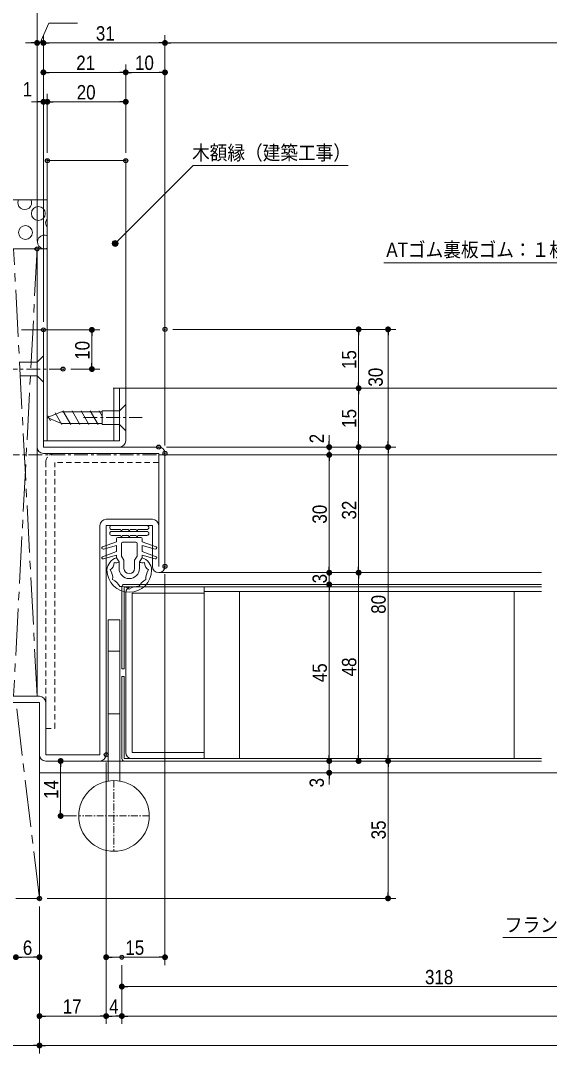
# Model space of a CAD drawing. Units: millimetres, scale not verified. Extents: x -606 to 606, y -304 to 304.
# Drawn here: x -365.6 to -230.8, y -162.5 to 100.7 of the extents above; entities that cross this region are included whole.
import ezdxf
from ezdxf.enums import TextEntityAlignment as Align

# ---------------------------------------------------------------- set-up
doc = ezdxf.new("R2010")
doc.units = ezdxf.units.MM
doc.header["$LTSCALE"] = 2
doc.header["$PDMODE"] = 32
doc.header["$PDSIZE"] = 1
for name, pattern in [('USER1', [2.91, 1.76, -0.4, 0.35, -0.4]), ('USER3', [1.11, 0.71, -0.4]), ('USER4', [9.172222, 5.997222, -1.058333, 1.058333, -1.058333])]:
    doc.linetypes.add(name, pattern=pattern)
for name, color, linetype, lineweight in [('0-1_3一般', 7, 'Continuous', 15), ('0-2_2寸法-3', 7, 'Continuous', 15), ('0-3_2寸法-1', 7, 'Continuous', 15), ('0-4_0', 7, 'Continuous', 25)]:
    doc.layers.add(name, color=color, linetype=linetype, lineweight=lineweight)
doc.layers.add('0-5_Defpoints', color=7, linetype='Continuous')
doc.styles.add('ＭＳ Ｐゴシック', font='')
doc.styles.get('ＭＳ Ｐゴシック').set_extended_font_data('MS PGothic')

# ---------------------------------------------------------------- blocks, each defined once
blk = doc.blocks.new('グループ-4')
at = {"layer": '0-1_3一般'}
for p, q in [((-309.2, -59), (-327.2, -59)), ((-327.2, -61), (-322.634, -61)), ((-322.2, -62), (-322.634, -61)), ((-322.2, -62), (-321.766, -61)), ((-321.766, -61), (-318.634, -61)), ((-318.2, -62), (-318.634, -61)), ((-318.2, -62), (-317.766, -61)), ((-317.766, -61), (-314.634, -61)), ((-314.2, -62), (-314.634, -61)), ((-314.2, -62), (-313.766, -61)), ((-313.766, -61), (-309.2, -61))]:
    blk.add_line(p, q, dxfattribs=at)
for centre, start, end in [((-327.2, -60), 90, 270), ((-309.2, -60), 270.00003, 90)]:
    blk.add_arc(centre, 1, start, end, dxfattribs=at)
blk = doc.blocks.new('グループ-5')
at = {"layer": '0-1_3一般'}
for p, q in [((-309.2, -56), (-327.2, -56)), ((-327.2, -58), (-322.634, -58)), ((-322.2, -59), (-322.634, -58)), ((-322.2, -59), (-321.766, -58)), ((-321.766, -58), (-318.634, -58)), ((-318.2, -59), (-318.634, -58)), ((-318.2, -59), (-317.766, -58)), ((-317.766, -58), (-314.634, -58)), ((-314.2, -59), (-314.634, -58)), ((-314.2, -59), (-313.766, -58)), ((-313.766, -58), (-309.2, -58))]:
    blk.add_line(p, q, dxfattribs=at)
for centre, start, end in [((-327.2, -57), 90, 270), ((-309.2, -57), 270.00003, 90)]:
    blk.add_arc(centre, 1, start, end, dxfattribs=at)
blk = doc.blocks.new('グループ-6')
at = {"layer": '0-1_3一般'}
for p, q in [((-324.7, -62.6), (-324.7, -64.216)), ((-324.1, -62), (-312.3, -62)), ((-311.7, -62.6), (-311.7, -64.216)), ((-331.901, -66.881), (-324.7, -64.216)), ((-331.371, -67.954), (-324.7, -66.162)), ((-324.7, -69.216), (-324.7, -66.162)), ((-322.2, -71.672), (-322.2, -65.1)), ((-314.8, -64.5), (-321.6, -64.5)), ((-314.2, -71.672), (-314.2, -65.1)), ((-304.499, -66.881), (-311.7, -64.216)), ((-311.7, -69.216), (-311.7, -66.162)), ((-305.03, -67.954), (-311.7, -66.162)), ((-331.901, -71.881), (-324.7, -69.216)), ((-331.371, -72.954), (-324.7, -71.162)), ((-324.7, -72.401), (-324.7, -71.162)), ((-324.7, -72.401), (-323.4, -74.443)), ((-320.9, -73.714), (-322.2, -71.672)), ((-315.5, -73.714), (-314.2, -71.672)), ((-311.7, -72.401), (-313, -74.443)), ((-311.7, -72.401), (-313, -74.443)), ((-304.499, -71.881), (-311.7, -69.216)), ((-311.7, -72.401), (-311.7, -71.162)), ((-305.03, -72.954), (-311.7, -71.162)), ((-323.4, -77.8), (-323.4, -74.443)), ((-320.9, -77.8), (-320.9, -73.714)), ((-315.5, -77.8), (-315.5, -73.714)), ((-313, -74.443), (-313, -77.8))]:
    blk.add_line(p, q, dxfattribs=at)
for centre, radius, start, end in [((-324.1, -62.6), 0.6, 90, 180), ((-312.3, -62.6), 0.6, 0, 90), ((-331.6, -67.4), 0.6, 120.0778, 284.44284), ((-321.6, -65.1), 0.6, 90, 180), ((-314.8, -65.1), 0.6, 0, 90), ((-304.8, -67.4), 0.6, 255.55719, 59.92223), ((-331.6, -72.4), 0.6, 120.0778, 284.44284), ((-322.617, -79.083), 7, 107.31425, 176.03964), ((-313.783, -79.083), 7, 3.96039, 72.68578), ((-304.8, -72.4), 0.6, 255.55719, 59.92223), ((-318.2, -78.6), 11.4, 180, 0), ((-330.417, -74.829), 4.479, 302.66138, 0.04332), ((-333.785, -82.776), 7.135, 354.1759, 35.82413), ((-324.947, -72.794), 2.26, 243.98502, 313.18034), ((-318.2, -77.8), 5.2, 180, 0), ((-318.2, -77.8), 2.7, 180, 0), ((-311.453, -72.794), 2.26, 226.81969, 296.01501), ((-305.983, -74.829), 4.479, 179.95671, 237.33865), ((-302.615, -82.776), 7.135, 144.1759, 185.82413), ((-329.609, -90.009), 7.135, 24.1759, 65.82413), ((-306.791, -90.009), 7.135, 114.1759, 155.82413), ((-322.376, -94.185), 7.135, 54.1759, 95.82413), ((-314.024, -94.185), 7.135, 84.1759, 125.82413)]:
    blk.add_arc(centre, radius, start, end, dxfattribs=at)
blk = doc.blocks.new('グループ-7')
at = {"layer": '0-1_3一般'}
for p, q in [((-329, -174), (-329, -186.252)), ((-323, -174), (-323, -186.252))]:
    blk.add_line(p, q, dxfattribs=at)
at = {"layer": '0-1_3一般', "linetype": 'USER1'}
for p, q in [((-326, -186), (-326, -222)), ((-308, -204), (-344, -204))]:
    blk.add_line(p, q, dxfattribs=at)
at = {"layer": '0-1_3一般'}
blk.add_circle((-326, -204), 18, dxfattribs=at)
blk = doc.blocks.new('_Dot')
at = {"layer": '0-4_0'}
blk.add_line((-1, 0), (-2, 0), dxfattribs=at)
for points in [[(0, 0), (-1, 0), (-0.992, 0.125)], [(0, 0), (-0.992, -0.125), (-1, 0)], [(0, 0), (-0.992, 0.125), (-0.969, 0.249)], [(0, 0), (-0.969, -0.249), (-0.992, -0.125)], [(0, 0), (-0.969, 0.249), (-0.93, 0.368)], [(0, 0), (-0.93, -0.368), (-0.969, -0.249)], [(0, 0), (-0.93, 0.368), (-0.876, 0.482)], [(0, 0), (-0.876, -0.482), (-0.93, -0.368)], [(0, 0), (-0.876, 0.482), (-0.809, 0.588)], [(0, 0), (-0.809, -0.588), (-0.876, -0.482)], [(0, 0), (-0.809, 0.588), (-0.729, 0.685)], [(0, 0), (-0.729, -0.685), (-0.809, -0.588)], [(0, 0), (-0.729, 0.685), (-0.637, 0.771)], [(0, 0), (-0.637, -0.771), (-0.729, -0.685)], [(0, 0), (-0.637, 0.771), (-0.536, 0.844)], [(0, 0), (-0.536, -0.844), (-0.637, -0.771)], [(0, 0), (-0.536, 0.844), (-0.426, 0.905)], [(0, 0), (-0.426, -0.905), (-0.536, -0.844)], [(0, 0), (-0.426, 0.905), (-0.309, 0.951)], [(0, 0), (-0.309, -0.951), (-0.426, -0.905)], [(0, 0), (-0.309, 0.951), (-0.187, 0.982)], [(0, 0), (-0.187, -0.982), (-0.309, -0.951)], [(0, 0), (-0.187, 0.982), (-0.063, 0.998)], [(0, 0), (-0.063, -0.998), (-0.187, -0.982)], [(0, 0), (-0.063, 0.998), (0.063, 0.998)], [(0, 0), (0.063, -0.998), (-0.063, -0.998)], [(0, 0), (0.063, 0.998), (0.187, 0.982)], [(0, 0), (0.187, 0.982), (0.309, 0.951)], [(0, 0), (0.309, 0.951), (0.426, 0.905)], [(0, 0), (0.426, 0.905), (0.536, 0.844)], [(0, 0), (0.536, 0.844), (0.637, 0.771)], [(0, 0), (0.637, 0.771), (0.729, 0.685)], [(0, 0), (0.729, 0.685), (0.809, 0.588)], [(0, 0), (0.809, 0.588), (0.876, 0.482)], [(0, 0), (0.876, 0.482), (0.93, 0.368)], [(0, 0), (0.93, 0.368), (0.969, 0.249)], [(0, 0), (0.969, 0.249), (0.992, 0.125)], [(0, 0), (0.992, 0.125), (1, 0)], [(0, 0), (0.187, -0.982), (0.063, -0.998)], [(0, 0), (0.309, -0.951), (0.187, -0.982)], [(0, 0), (0.426, -0.905), (0.309, -0.951)], [(0, 0), (0.536, -0.844), (0.426, -0.905)], [(0, 0), (0.637, -0.771), (0.536, -0.844)], [(0, 0), (0.729, -0.685), (0.637, -0.771)], [(0, 0), (0.809, -0.588), (0.729, -0.685)], [(0, 0), (0.876, -0.482), (0.809, -0.588)], [(0, 0), (0.93, -0.368), (0.876, -0.482)], [(0, 0), (0.969, -0.249), (0.93, -0.368)], [(0, 0), (0.992, -0.125), (0.969, -0.249)], [(0, 0), (1, 0), (0.992, -0.125)]]:
    blk.add_solid(points, dxfattribs=at)

msp = doc.modelspace()

# ---------------------------------------------------------------- hatches: boundary and pattern name
at = {"layer": '0-2_2寸法-3'}
msp.add_hatch(color=256, dxfattribs=at).paths.add_polyline_path([(-340.689, 43.9, 1), (-342.214, 43.9, 1)])

# ---------------------------------------------------------------- linework, layer by layer
at = {"layer": '0-1_3一般'}
for p, q in [((-358.75, -6.4), (-358.75, 65)), ((-358.75, 65), (-338.75, 65)), ((-338.75, 7), (-338.75, 65)), ((-358.75, 55), (-503.234, 55)), ((-358.75, 42.5), (-503.234, 42.5)), ((-361.35, -71.5), (-361.35, 42.5)), ((-359.75, 21.884), (-359.75, -8)), ((-361.35, 13.63), (-365.75, 13.63)), ((-361.35, 13.63), (-359.75, 15.23)), ((-359.75, 8.53), (-359.75, 15.23)), ((-361.35, 10.13), (-365.75, 10.13)), ((-361.35, 10.13), (-359.75, 8.53)), ((-361.35, -20.493), (-361.35, 9.507)), ((-341.95, 7), (-338.75, 7)), ((-341.75, -6.4), (-341.75, 7)), ((-338.75, 7), (-341.75, 7)), ((-341.75, 7), (-180.75, 7)), ((-340.35, 7), (-340.35, -6.4)), ((-338.75, -6.4), (-338.75, 7)), ((-340.35, 1.25), (-338.75, 2.85)), ((-338.75, -3.85), (-338.75, 2.85)), ((-358.75, -0.5), (-355.129, 1)), ((-344.75, 1), (-355.129, 1)), ((-344.75, -2.25), (-344.75, 1.25)), ((-340.35, 1.25), (-344.75, 1.25)), ((-358.75, -0.5), (-355.129, -2)), ((-344.75, -2), (-355.129, -2)), ((-340.35, -2.25), (-344.75, -2.25)), ((-340.35, -2.25), (-338.75, -3.85)), ((-340.35, -6.4), (-359.75, -6.4)), ((-330.35, -9.6), (-359.759, -9.6)), ((-330.35, -8), (-359.75, -8)), ((-330.35, -38.4), (-330.35, -9.6)), ((-330.35, -10), (-5.15, -10)), ((-328.75, -9.6), (-328.75, -38.4)), ((-345.35, -28), (-345.35, -86.4)), ((-343.75, -26.4), (-331.95, -26.4)), ((-331.95, -28), (-343.75, -28)), ((-343.75, -86.4), (-343.75, -28)), ((-331.95, -28), (-331.95, -38.4)), ((-330.35, -40), (-232.75, -40)), ((-339.75, -64.5), (-339.75, -43.6)), ((-339.15, -43), (-232.75, -43)), ((-339.15, -64.5), (-339.15, -43.6)), ((-339.15, -43.6), (-232.75, -43.6)), ((-318.75, -43.6), (-318.75, -45.2)), ((-338.75, -85.8), (-338.75, -45.2)), ((-318.75, -87.4), (-318.75, -44.8)), ((-318.75, -44.8), (-232.75, -44.8)), ((-309.75, -87.4), (-309.75, -44.8)), ((-239.75, -87.4), (-239.75, -44.8)), ((-343.25, -87), (-343.25, -52)), ((-340.25, -60), (-343.25, -60)), ((-339.75, -64.5), (-339.15, -64.5)), ((-339.75, -87.4), (-339.75, -66.5)), ((-339.75, -66.5), (-339.15, -66.5)), ((-339.15, -87.4), (-339.15, -66.5)), ((-360.75, -71.5), (-390.75, -71.5)), ((-390.75, -73.1), (-360.75, -73.1)), ((-366.75, -73.1), (-360.75, -73.1)), ((-360.75, -123.1), (-360.75, -73.1)), ((-360.75, -84.8), (-360.75, -73.1)), ((-359.15, -73.091), (-359.15, -86.4)), ((-340.25, -76), (-343.25, -76)), ((-345.35, -86.4), (-359.15, -86.4)), ((-359.15, -88), (-345.35, -88)), ((-339.15, -88), (-345.35, -88)), ((-339.15, -87.4), (-232.75, -87.4)), ((-339.15, -88), (-232.75, -88)), ((25.25, -91), (-360.75, -91)), ((-355.35, -102), (-351.341, -102)), ((-366.75, -123), (-360.75, -123))]:
    msp.add_line(p, q, dxfattribs=at)
at = {"layer": '0-1_3一般', "linetype": 'USER4'}
for p, q in [((-361.35, 42.5), (-367.35, -71.5)), ((-361.35, -71.5), (-367.35, 42.5)), ((-360.75, -123), (-366.75, -73))]:
    msp.add_line(p, q, dxfattribs=at)
at = {"layer": '0-1_3一般', "linetype": 'USER3'}
for p, q in [((-359.75, 21.884), (-361.35, 21.884)), ((-359.15, -79.682), (-359.15, -11.9)), ((-330.35, -11.9), (-356.866, -11.9))]:
    msp.add_line(p, q, dxfattribs=at)
at = {"layer": '0-1_3一般', "linetype": 'USER1'}
for p, q in [((-354.75, 11.88), (-396.75, 11.88)), ((-349.55, -0.5), (-334.55, -0.5)), ((-503.234, -10), (-180.75, -10))]:
    msp.add_line(p, q, dxfattribs=at)
at = {"layer": '0-1_3一般', "lineweight": 13}
for p, q in [((-356.783, 0.748), (-355.052, -2.25)), ((-354.764, 1.25), (-352.743, -2.25)), ((-352.454, 1.25), (-350.433, -2.25)), ((-350.145, 1.25), (-348.124, -2.25)), ((-347.835, 1.25), (-345.815, -2.25)), ((-345.526, 1.25), (-344.75, -0.094)), ((-358.647, -0.024), (-357.925, -1.275))]:
    msp.add_line(p, q, dxfattribs=at)
at = {"layer": '0-1_3一般', "linetype": 'USER3'}
msp.add_lwpolyline([(-359.15, -79.682), (-356.866, -79.682), (-356.866, -11.9)], dxfattribs=at)
at = {"layer": '0-1_3一般'}
for points in [[(-337.15, -85.8), (-337.15, -45.2), (-318.75, -45.2)], [(-340.25, -87), (-340.25, -52), (-343.25, -52)], [(-337.15, -85.8), (-318.75, -85.8), (-318.75, -87.4)]]:
    msp.add_lwpolyline(points, dxfattribs=at)
for centre in [(-361.044, 51.531), (-364.326, 46.694)]:
    msp.add_circle(centre, 1.762, dxfattribs=at)
for centre, radius, start, end in [((-364.499, 54.295), 1.762, 156.40173, 23.59827), ((-357.417, 49.113), 1.762, 139.19081, 220.80919), ((-359.489, 44.276), 1.762, 65.17762, 294.82238), ((-340.35, -6.4), 1.6, 270, 0), ((-359.75, -8), 1.6, 180, 269.67439), ((-330.35, -9.6), 1.6, 0, 90), ((-343.75, -28), 1.6, 90, 180), ((-331.95, -28), 1.6, 0, 90), ((-330.35, -38.4), 1.6, 180, 0), ((-339.15, -43.6), 0.6, 90, 179.99998), ((-337.15, -45.2), 1.6, 90, 180), ((-360.75, -73.1), 1.6, 0.32561, 90), ((-359.15, -86.4), 1.6, 180, 270), ((-345.35, -86.4), 1.6, 270, 0), ((-337.15, -85.8), 1.6, 180, 270), ((-339.15, -87.4), 0.6, 179.99998, 270)]:
    msp.add_arc(centre, radius, start, end, dxfattribs=at)
at = {"layer": '0-1_3一般', "linetype": 'USER3'}
msp.add_arc((-356.85, -11.9), 2.3, 90, 180, dxfattribs=at)
at = {"layer": '0-2_2寸法-3'}
for points in [[(-341.451, 43.9), (-321.55, 63.801), (-282.039, 63.801)], [(-156.113, -28.567), (-195.109, 38.975), (-272.915, 38.975)], [(-198.75, -75.5), (-183.343, -133), (-242.642, -133)]]:
    msp.add_lwpolyline(points, dxfattribs=at)
msp.add_circle((-341.451, 43.9), 0.763, dxfattribs=at)
at = {"layer": '0-3_2寸法-1'}
for p, q in [((-361.35, 97), (-361.35, 107)), ((-361.35, 97), (-361.35, 107)), ((-362.851, 95), (-364.351, 95)), ((-361.35, 44.5), (-361.35, 97)), ((-361.35, 95), (-359.75, 95)), ((-359.75, 89.5), (-359.75, 97)), ((-359.75, 89.5), (-359.75, 97)), ((-358.249, 95), (-330.251, 95)), ((-358.249, 95), (-356.749, 95)), ((-328.75, 89.5), (-328.75, 97)), ((-328.75, 89.5), (-328.75, 97)), ((-8.25, 95), (-327.249, 95)), ((-359.75, 82), (-359.75, 89.5)), ((-338.75, 82), (-338.75, 89.5)), ((-338.75, 82), (-338.75, 89.5)), ((-328.75, -7.6), (-328.75, 89.5)), ((-358.249, 87.5), (-340.251, 87.5)), ((-337.249, 87.5), (-330.251, 87.5)), ((-359.75, 23.884), (-359.75, 82)), ((-358.75, 67), (-358.75, 82)), ((-358.749, 67), (-358.749, 82)), ((-338.75, 67), (-338.75, 82)), ((-361.251, 80), (-362.751, 80)), ((-359.75, 80), (-358.75, 80)), ((-357.249, 80), (-355.749, 80)), ((-340.251, 80), (-357.248, 80)), ((-365.35, 21.884), (-345.381, 21.884)), ((-326.75, 22), (-277.374, 22)), ((-277.374, 22), (-269.874, 22)), ((-347.381, 13.381), (-347.381, 20.384)), ((-279.374, 20.499), (-279.374, 8.501)), ((-271.874, 20.499), (-271.874, -6.499)), ((-352.75, 11.88), (-345.381, 11.88)), ((-279.374, -6.499), (-279.374, 5.499)), ((-277.374, 7), (-277.354, 7)), ((-277.374, 7), (-277.354, 7)), ((-286.874, -6.499), (-286.874, -4.999)), ((-328.35, -8), (-284.874, -8)), ((-286.874, -8), (-286.874, -10)), ((-284.874, -8), (-277.374, -8)), ((-284.874, -10), (-284.854, -10)), ((-284.874, -10), (-284.854, -10)), ((-279.374, -9.501), (-279.374, -38.499)), ((-277.374, -8), (-277.354, -8)), ((-277.374, -8), (-269.874, -8)), ((-277.374, -8), (-269.874, -8)), ((-271.874, -86.499), (-271.874, -9.501)), ((-286.874, -11.501), (-286.874, -13.001)), ((-286.874, -38.499), (-286.874, -11.501)), ((-286.874, -38.499), (-286.874, -36.999)), ((-328.75, -40.4), (-328.75, -140)), ((-286.874, -40), (-286.874, -43)), ((-284.874, -40), (-284.854, -40)), ((-284.874, -40), (-284.854, -40)), ((-279.374, -86.499), (-279.374, -41.501)), ((-277.374, -40), (-277.354, -40)), ((-277.374, -40), (-277.354, -40)), ((-286.874, -44.501), (-286.874, -46.001)), ((-286.874, -86.499), (-286.874, -44.501)), ((-284.874, -43), (-284.854, -43)), ((-284.874, -43), (-284.854, -43)), ((-286.874, -86.499), (-286.874, -84.999)), ((-353.35, -88), (-353.33, -88)), ((-343.75, -88.4), (-343.75, -140)), ((-286.874, -88), (-286.874, -91)), ((-284.874, -88), (-284.854, -88)), ((-284.874, -88), (-284.854, -88)), ((-277.374, -88), (-277.354, -88)), ((-269.874, -88), (-269.854, -88)), ((-269.874, -88), (-269.854, -88)), ((-355.35, -100.499), (-355.35, -89.501)), ((-284.874, -91), (-284.854, -91)), ((-271.874, -89.501), (-271.874, -121.499)), ((-286.874, -92.501), (-286.874, -94.001)), ((-353.35, -102), (-353.33, -102)), ((-358.75, -123), (-269.874, -123)), ((-360.75, -125.1), (-360.75, -140)), ((-365.249, -138), (-362.251, -138)), ((-330.251, -138), (-342.249, -138)), ((-360.75, -140), (-360.75, -162.5)), ((-360.75, -140), (-360.75, -155)), ((-343.75, -140), (-343.75, -155)), ((-339.75, -140), (-339.75, -147.5)), ((-339.75, -147.305), (-339.75, -155)), ((-179.25, -145.5), (-338.249, -145.5)), ((-339.75, -147.5), (-339.75, -155)), ((-360.75, -155), (-360.75, -162.5)), ((-359.249, -153), (-345.251, -153)), ((-343.75, -155), (-343.73, -155)), ((-342.249, -153), (-341.251, -153)), ((2.75, -153), (-338.249, -153)), ((-389.249, -160.5), (-362.251, -160.5)), ((23.75, -160.5), (-359.249, -160.5))]:
    msp.add_line(p, q, dxfattribs=at)
msp.add_lwpolyline([(-351.026, 100), (-358.35, 100), (-360.55, 95)], dxfattribs=at)
at = {"layer": '0-5_Defpoints'}
for p in [(-361.35, 95), (-359.75, 95), (-328.75, 95), (-359.75, 87.5), (-359.75, 87.5), (-338.75, 87.5), (-328.75, 87.5), (-359.75, 80), (-358.75, 80), (-358.749, 80), (-338.75, 80), (-358.75, 65), (-358.749, 65), (-338.75, 65), (-361.35, 42.5), (-359.75, 21.884), (-347.381, 21.884), (-328.75, 22), (-279.374, 22), (-354.75, 11.88), (-279.374, 7), (-279.374, 7), (-330.35, -8), (-286.874, -8), (-279.374, -8), (-271.874, -8), (-328.75, -9.6), (-286.874, -10), (-286.874, -10), (-328.75, -38.4), (-286.874, -40), (-279.374, -40), (-279.374, -40), (-286.874, -43), (-286.874, -43), (-343.75, -86.4), (-355.35, -88), (-286.874, -88), (-279.374, -88), (-271.874, -88), (-286.874, -91), (-286.874, -91), (-355.35, -102), (-360.75, -123), (-360.75, -123.1), (-271.874, -123), (-360.75, -138), (-343.75, -138), (-339.75, -138), (-339.75, -145.305), (-339.75, -145.5), (-360.75, -153), (-343.75, -153), (-339.75, -153), (-360.75, -160.5)]:
    msp.add_point(p, dxfattribs=at)

# ---------------------------------------------------------------- block references
at = {"layer": '0-1_3一般', "xscale": 0.5, "yscale": 0.5}
for name in ['グループ-5', 'グループ-6', 'グループ-4', 'グループ-7']:
    msp.add_blockref(name, (-178.75, 0), dxfattribs=at)
at = {"layer": '0-3_2寸法-1', "xscale": 0.7503418, "yscale": 0.7503418}
for p in [(-361.35, 95), (-328.75, 95), (-338.75, 87.5), (-328.75, 87.5), (-359.75, 80), (-338.75, 80), (-360.75, -138), (-328.75, -138), (-343.75, -153), (-339.75, -153), (-360.75, -160.5)]:
    msp.add_blockref('_Dot', p, dxfattribs=at)
for p, rotation in [((-359.75, 95), 180), ((-359.75, 95), 180), ((-328.75, 95), 180), ((-359.75, 87.5), 180), ((-338.75, 87.5), 180), ((-358.75, 80), 180), ((-358.749, 80), 180), ((-347.381, 21.884), 90), ((-279.374, 22), 90), ((-271.874, 22), 90), ((-347.381, 11.88), 270), ((-279.374, 7), 270), ((-279.374, 7), 90), ((-286.874, -8), 270), ((-279.374, -8), 270), ((-279.374, -8), 90), ((-271.874, -8), 270), ((-271.874, -8), 90), ((-286.874, -10), 90), ((-286.874, -10), 90), ((-286.874, -40), 270), ((-286.874, -40), 270), ((-279.374, -40), 270), ((-279.374, -40), 90), ((-286.874, -43), 90), ((-286.874, -43), 90), ((-286.874, -88), 270), ((-286.874, -88), 270), ((-279.374, -88), 270), ((-271.874, -88), 270), ((-355.35, -88), 90), ((-271.874, -88), 90), ((-286.874, -91), 90), ((-355.35, -102), 270), ((-271.874, -123), 270), ((-366.75, -138), 180), ((-343.75, -138), 180), ((-339.75, -145.5), 180), ((-360.75, -153), 180), ((-343.75, -153), 180), ((-339.75, -153), 180), ((-360.75, -160.5), 180)]:
    msp.add_blockref('_Dot', p, dxfattribs=dict(at, rotation=rotation))

# ---------------------------------------------------------------- texts
at = {"layer": '0-2_2寸法-3', "style": 'ＭＳ Ｐゴシック', "width": 0.9}
for s, height, p in [('木額縁（建築工事）', 3.666, (-321.838, 64.076)), ('ATゴム裏板ゴム：１枚剥離して取付け', 3.669, (-272.324, 39.364)), ('フランス落とし振り分け寸法', 3.669, (-242.093, -132.668))]:
    msp.add_text(s, height=height, dxfattribs=at).set_placement(p, align=Align.BOTTOM_LEFT)
at = {"layer": '0-3_2寸法-1', "style": 'ＭＳ Ｐゴシック', "width": 0.9}
for s, p in [('31', (-346.373, 94.504)), ('21', (-351.373, 87.004)), ('10', (-336.382, 87.004)), ('1', (-365.051, 80.248)), ('20', (-351.248, 79.504)), ('6', (-364.98, -138.506)), ('15', (-338.843, -138.496)), ('318', (-262.449, -145.996)), ('17', (-354.814, -153.496)), ('4', (-342.99, -153.506))]:
    msp.add_text(s, height=3.666, dxfattribs=at).set_placement(p, align=Align.BOTTOM_LEFT)
for s, p in [('10', (-346.885, 14.25)), ('15', (-278.878, 11.907)), ('30', (-272.122, 7.413)), ('15', (-278.878, -3.093)), ('2', (-287.122, -7.03)), ('30', (-286.378, -27.498)), ('32', (-278.869, -26.459)), ('3', (-286.369, -42.73)), ('80', (-271.378, -50.488)), ('48', (-278.869, -66.43)), ('45', (-286.369, -67.92)), ('14', (-354.854, -97.642)), ('3', (-287.122, -94.73)), ('35', (-271.369, -107.959))]:
    msp.add_text(s, height=3.666, rotation=90, dxfattribs=at).set_placement(p, align=Align.BOTTOM_LEFT)

doc.saveas('drawing.dxf')
